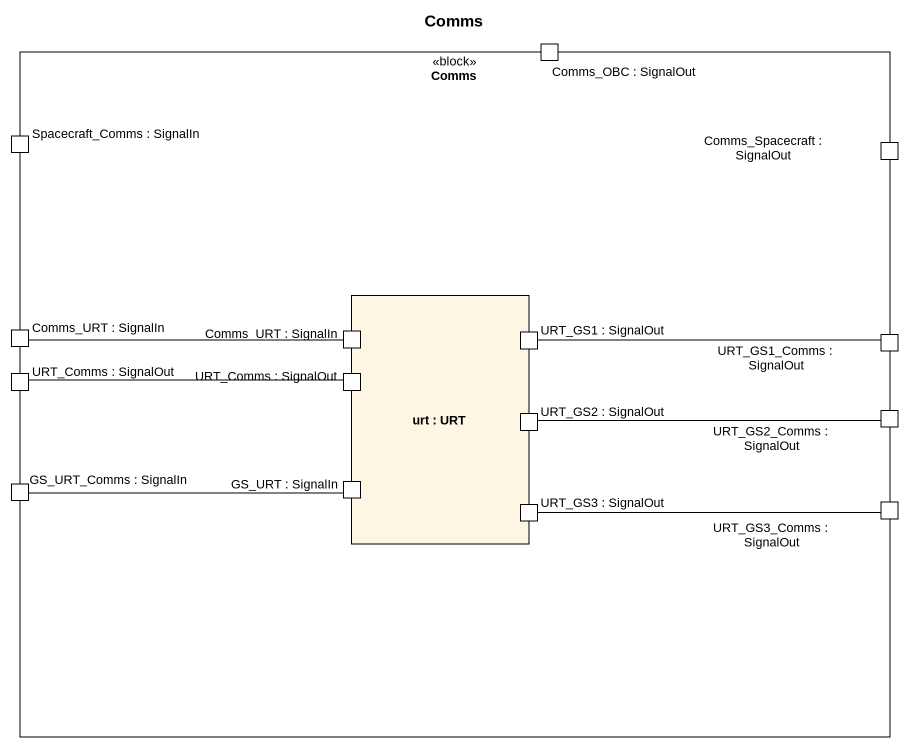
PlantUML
@startuml
title Comms
rectangle Comms <<block>> {
  port "Comms_OBC : SignalOut" as Comms_OBC_SignalOut
  port "Spacecraft_Comms : SignalIn" as Spacecraft_Comms_SignalIn
  port "Comms_Spacecraft : SignalOut" as Comms_Spacecraft_SignalOut
  rectangle "urt : URT" as urt {
    port "Comms_URT : SignalIn" as Comms_URT_SignalIn_2
    port "URT_Comms : SignalOut" as URT_Comms_SignalOut_2
    port "URT_GS1 : SignalOut" as URT_GS1_SignalOut
    port "URT_GS2 : SignalOut" as URT_GS2_SignalOut
    port "GS_URT : SignalIn" as GS_URT_SignalIn
    port "URT_GS3 : SignalOut" as URT_GS3_SignalOut
  }
  port "URT_Comms : SignalOut" as URT_Comms_SignalOut
  port "Comms_URT : SignalIn" as Comms_URT_SignalIn
  port "URT_GS1_Comms : SignalOut" as URT_GS1_Comms_SignalOut
  port "URT_GS2_Comms : SignalOut" as URT_GS2_Comms_SignalOut
  port "GS_URT_Comms : SignalIn" as GS_URT_Comms_SignalIn
  port "URT_GS3_Comms : SignalOut" as URT_GS3_Comms_SignalOut
}
Comms_URT_SignalIn -right- Comms_URT_SignalIn_2
URT_Comms_SignalOut_2 -left- URT_Comms_SignalOut
URT_GS1_SignalOut -right- URT_GS1_Comms_SignalOut
URT_GS2_SignalOut -right- URT_GS2_Comms_SignalOut
GS_URT_Comms_SignalIn -right- GS_URT_SignalIn
URT_GS3_SignalOut -right- URT_GS3_Comms_SignalOut
@enduml
